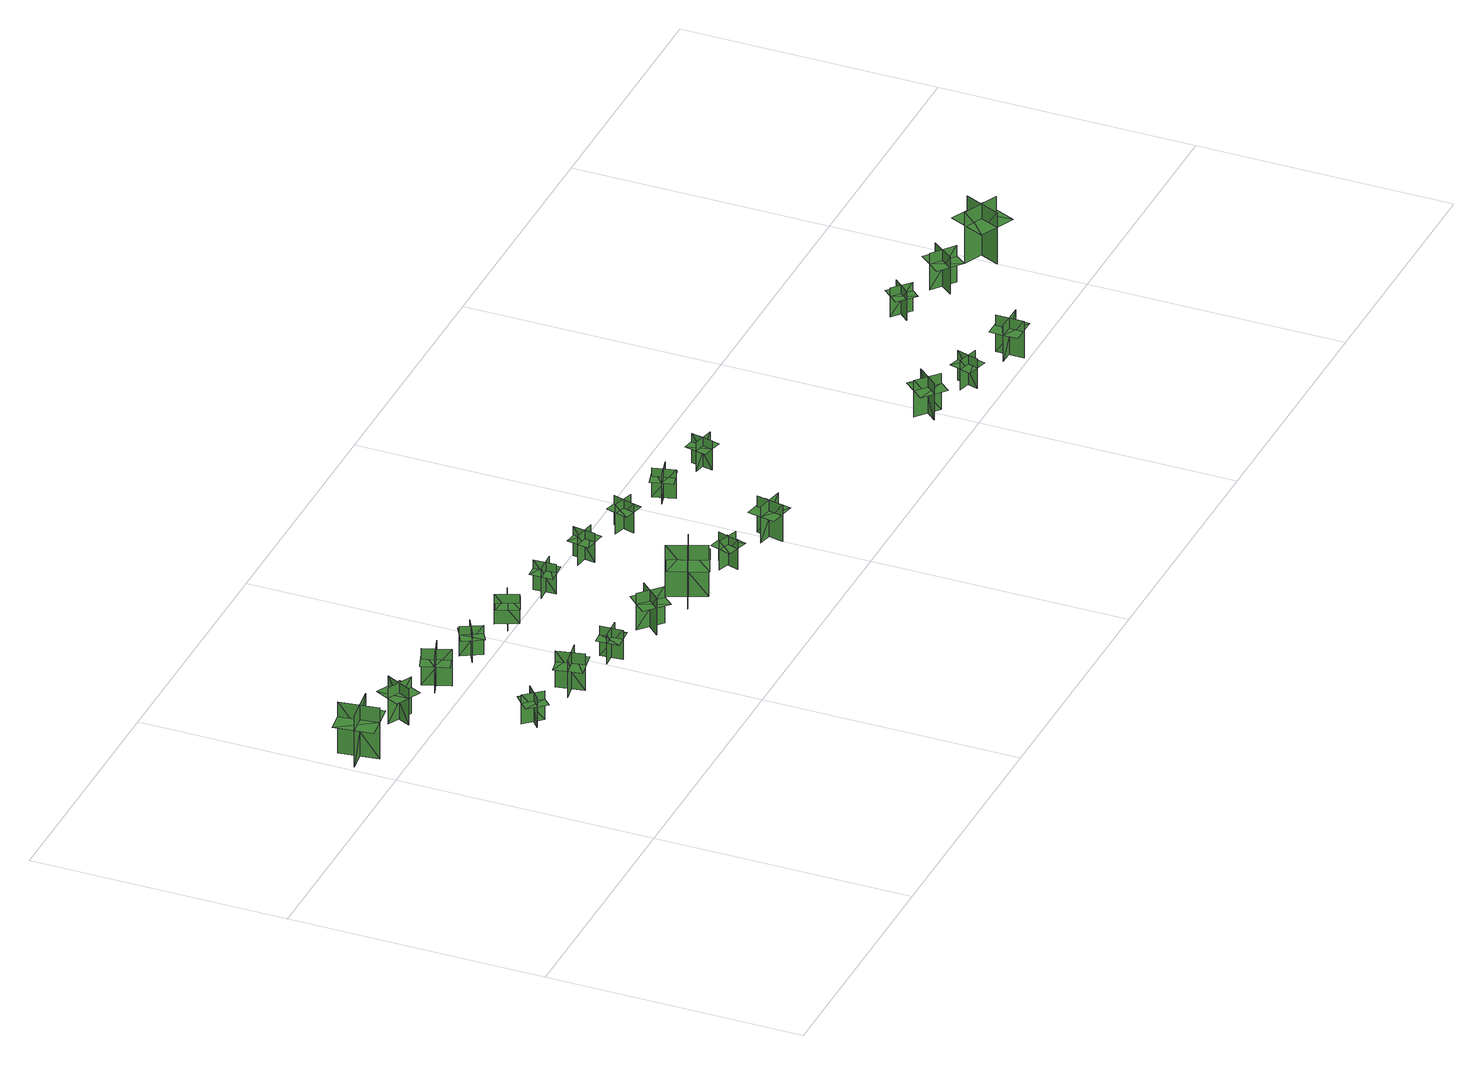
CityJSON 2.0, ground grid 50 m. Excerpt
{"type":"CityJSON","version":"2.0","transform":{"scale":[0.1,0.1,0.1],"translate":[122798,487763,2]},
"CityObjects":{
"tree1":{"type":"SolitaryVegetationObject","geometry":[{"type":"MultiSurface","lod":"1","boundaries":[[[0,1,2]],[[0,2,3]],[[4,5,6]],[[4,6,7]],[[8,9,10]],[[8,10,11]],[[8,11,12]],[[8,12,13]]]}]},
"tree2":{"type":"SolitaryVegetationObject","geometry":[{"type":"MultiSurface","lod":"1","boundaries":[[[14,15,16]],[[14,16,17]],[[18,19,20]],[[18,20,21]],[[22,23,24]],[[22,24,25]],[[22,25,26]],[[22,26,27]]]}]},
"tree3":{"type":"SolitaryVegetationObject","geometry":[{"type":"MultiSurface","lod":"1","boundaries":[[[28,29,30]],[[28,30,31]],[[32,33,34]],[[32,34,35]],[[36,37,38]],[[36,38,39]],[[36,39,40]],[[36,40,41]]]}]},
"tree4":{"type":"SolitaryVegetationObject","geometry":[{"type":"MultiSurface","lod":"1","boundaries":[[[42,43,44]],[[42,44,45]],[[46,47,48]],[[46,48,49]],[[50,51,52]],[[50,52,53]],[[50,53,54]],[[50,54,55]]]}]},
"tree5":{"type":"SolitaryVegetationObject","geometry":[{"type":"MultiSurface","lod":"1","boundaries":[[[56,57,58]],[[56,58,59]],[[60,61,62]],[[60,62,63]],[[64,65,66]],[[64,66,67]],[[64,67,68]],[[64,68,69]]]}]},
"tree6":{"type":"SolitaryVegetationObject","geometry":[{"type":"MultiSurface","lod":"1","boundaries":[[[70,71,72]],[[70,72,73]],[[74,75,76]],[[74,76,77]],[[78,79,80]],[[78,80,81]],[[78,81,82]],[[78,82,83]]]}]},
"tree7":{"type":"SolitaryVegetationObject","geometry":[{"type":"MultiSurface","lod":"1","boundaries":[[[84,85,86]],[[84,86,87]],[[88,89,90]],[[88,90,91]],[[92,93,94]],[[92,94,95]],[[92,95,96]],[[92,96,97]]]}]},
"tree8":{"type":"SolitaryVegetationObject","geometry":[{"type":"MultiSurface","lod":"1","boundaries":[[[98,99,100]],[[98,100,101]],[[102,103,104]],[[102,104,105]],[[106,107,108]],[[106,108,109]],[[106,109,110]],[[106,110,111]]]}]},
"tree9":{"type":"SolitaryVegetationObject","geometry":[{"type":"MultiSurface","lod":"1","boundaries":[[[112,113,114]],[[112,114,115]],[[116,117,118]],[[116,118,119]],[[120,121,122]],[[120,122,123]],[[120,123,124]],[[120,124,125]]]}]},
"tree10":{"type":"SolitaryVegetationObject","geometry":[{"type":"MultiSurface","lod":"1","boundaries":[[[126,127,128]],[[126,128,129]],[[130,131,132]],[[130,132,133]],[[134,135,136]],[[134,136,137]],[[134,137,138]],[[134,138,139]]]}]},
"tree11":{"type":"SolitaryVegetationObject","geometry":[{"type":"MultiSurface","lod":"1","boundaries":[[[140,141,142]],[[140,142,143]],[[144,145,146]],[[144,146,147]],[[148,149,150]],[[148,150,151]],[[148,151,152]],[[148,152,153]]]}]},
"tree12":{"type":"SolitaryVegetationObject","geometry":[{"type":"MultiSurface","lod":"1","boundaries":[[[154,155,156]],[[154,156,157]],[[158,159,160]],[[158,160,161]],[[162,163,164]],[[162,164,165]],[[162,165,166]],[[162,166,167]]]}]},
"tree13":{"type":"SolitaryVegetationObject","geometry":[{"type":"MultiSurface","lod":"1","boundaries":[[[168,169,170]],[[168,170,171]],[[172,173,174]],[[172,174,175]],[[176,177,178]],[[176,178,179]],[[176,179,180]],[[176,180,181]]]}]},
"tree14":{"type":"SolitaryVegetationObject","geometry":[{"type":"MultiSurface","lod":"1","boundaries":[[[182,183,184]],[[182,184,185]],[[186,187,188]],[[186,188,189]],[[190,191,192]],[[190,192,193]],[[190,193,194]],[[190,194,195]]]}]},
"tree15":{"type":"SolitaryVegetationObject","geometry":[{"type":"MultiSurface","lod":"1","boundaries":[[[196,197,198]],[[196,198,199]],[[200,201,202]],[[200,202,203]],[[204,205,206]],[[204,206,207]],[[204,207,208]],[[204,208,209]]]}]},
"tree16":{"type":"SolitaryVegetationObject","geometry":[{"type":"MultiSurface","lod":"1","boundaries":[[[210,211,212]],[[210,212,213]],[[214,215,216]],[[214,216,217]],[[218,219,220]],[[218,220,221]],[[218,221,222]],[[218,222,223]]]}]},
"tree17":{"type":"SolitaryVegetationObject","geometry":[{"type":"MultiSurface","lod":"1","boundaries":[[[224,225,226]],[[224,226,227]],[[228,229,230]],[[228,230,231]],[[232,233,234]],[[232,234,235]],[[232,235,236]],[[232,236,237]]]}]},
"tree18":{"type":"SolitaryVegetationObject","geometry":[{"type":"MultiSurface","lod":"1","boundaries":[[[238,239,240]],[[238,240,241]],[[242,243,244]],[[242,244,245]],[[246,247,248]],[[246,248,249]],[[246,249,250]],[[246,250,251]]]}]},
"tree19":{"type":"SolitaryVegetationObject","geometry":[{"type":"MultiSurface","lod":"1","boundaries":[[[252,253,254]],[[252,254,255]],[[256,257,258]],[[256,258,259]],[[260,261,262]],[[260,262,263]],[[260,263,264]],[[260,264,265]]]}]},
"tree20":{"type":"SolitaryVegetationObject","geometry":[{"type":"MultiSurface","lod":"1","boundaries":[[[266,267,268]],[[266,268,269]],[[270,271,272]],[[270,272,273]],[[274,275,276]],[[274,276,277]],[[274,277,278]],[[274,278,279]]]}]},
"tree21":{"type":"SolitaryVegetationObject","geometry":[{"type":"MultiSurface","lod":"1","boundaries":[[[280,281,282]],[[280,282,283]],[[284,285,286]],[[284,286,287]],[[288,289,290]],[[288,290,291]],[[288,291,292]],[[288,292,293]]]}]},
"tree22":{"type":"SolitaryVegetationObject","geometry":[{"type":"MultiSurface","lod":"1","boundaries":[[[294,295,296]],[[294,296,297]],[[298,299,300]],[[298,300,301]],[[302,303,304]],[[302,304,305]],[[302,305,306]],[[302,306,307]]]}]},
"tree23":{"type":"SolitaryVegetationObject","geometry":[{"type":"MultiSurface","lod":"1","boundaries":[[[308,309,310]],[[308,310,311]],[[312,313,314]],[[312,314,315]],[[316,317,318]],[[316,318,319]],[[316,319,320]],[[316,320,321]]]}]}
},
"vertices":[
[10,584,4],[86,594,4],[86,594,112],[10,584,112],[51,552,4],[40,629,4],[40,629,112],[51,552,112],[51,552,82],[89,557,82],[78,634,82],[40,629,82],[2,624,82],[12,547,82],
[154,579,11],[203,555,11],[203,555,88],[154,579,88],[165,544,11],[190,594,11],[190,594,88],[165,544,88],[165,544,67],[190,532,67],[215,582,67],[190,594,67],[165,606,67],[141,557,67],
[240,326,16],[273,355,16],[273,355,77],[240,326,77],[269,324,16],[240,357,16],[240,357,77],[269,324,77],[269,324,60],[286,338,60],[257,372,60],[240,357,60],[224,342,60],[253,309,60],
[290,572,16],[308,520,16],[308,520,93],[290,572,93],[274,539,16],[326,557,16],[326,557,93],[274,539,93],[274,539,71],[283,513,71],[335,531,71],[326,557,71],[317,583,71],[265,565,71],
[385,294,17],[374,348,17],[374,348,94],[385,294,94],[406,324,17],[351,314,17],[351,314,94],[406,324,94],[406,324,72],[400,351,72],[346,341,72],[351,314,72],[356,287,72],[411,297,72],
[436,540,14],[397,518,14],[397,518,76],[436,540,76],[408,548,14],[429,510,14],[429,510,76],[408,548,76],[408,548,59],[388,537,59],[410,499,59],[429,510,59],[449,520,59],[427,559,59],
[523,295,18],[479,292,18],[479,292,80],[523,295,80],[501,315,18],[504,271,18],[504,271,80],[501,315,80],[501,315,62],[479,313,62],[481,269,62],[504,271,62],[526,272,62],[523,316,62],
[550,491,13],[532,532,13],[532,532,75],[550,491,75],[561,519,13],[520,501,13],[520,501,75],[561,519,75],[561,519,57],[552,539,57],[511,522,57],[520,501,57],[529,481,57],[570,498,57],
[643,289,17],[605,248,17],[605,248,94],[643,289,94],[606,288,17],[647,250,17],[647,250,94],[606,288,94],[606,288,72],[587,268,72],[628,230,72],[647,250,72],[665,270,72],[625,308,72],
[670,470,11],[668,514,11],[668,514,73],[670,470,73],[690,492,11],[646,489,11],[646,489,73],[690,492,73],[690,492,56],[689,514,56],[645,512,56],[646,489,56],[647,467,56],[691,470,56],
[761,213,15],[732,285,15],[732,285,123],[761,213,123],[781,261,15],[709,232,15],[709,232,123],[781,261,123],[781,261,93],[767,297,93],[695,268,93],[709,232,93],[724,196,93],[796,225,93],
[791,447,12],[798,491,12],[798,491,73],[791,447,73],[815,464,12],[771,471,12],[771,471,73],[815,464,73],[815,464,56],[819,486,56],[775,493,56],[771,471,56],[768,449,56],[812,442,56],
[890,215,16],[848,229,16],[848,229,77],[890,215,77],[877,242,16],[863,200,16],[863,200,77],[877,242,77],[877,242,60],[855,248,60],[842,206,60],[863,200,60],[884,193,60],[898,235,60],
[936,438,11],[894,450,11],[894,450,73],[936,438,73],[922,464,11],[910,421,11],[910,421,73],[922,464,73],[922,464,55],[901,470,55],[889,427,55],[910,421,55],[931,415,55],[943,458,55],
[998,219,11],[987,165,11],[987,165,88],[998,219,88],[967,199,11],[1021,188,11],[1021,188,88],[967,199,88],[967,199,66],[962,172,66],[1016,161,66],[1021,188,66],[1027,215,66],[973,226,66],
[1035,439,10],[1046,396,10],[1046,396,71],[1035,439,71],[1020,413,10],[1063,424,10],[1063,424,71],[1020,413,71],[1020,413,54],[1025,392,54],[1068,403,54],[1063,424,54],[1057,446,54],[1014,435,54],
[1145,399,9],[1188,390,9],[1188,390,70],[1145,399,70],[1161,374,9],[1170,418,9],[1170,418,70],[1161,374,70],[1161,374,53],[1182,370,53],[1192,413,53],[1170,418,53],[1149,422,53],[1139,379,53],
[1466,72,10],[1502,114,10],[1502,114,87],[1466,72,87],[1503,74,10],[1461,110,10],[1461,110,87],[1503,74,87],[1503,74,66],[1521,95,66],[1479,131,66],[1461,110,66],[1443,89,66],[1485,53,66],
[1599,45,6],[1611,88,6],[1611,88,68],[1599,45,68],[1624,59,6],[1582,71,6],[1582,71,68],[1624,59,68],[1624,59,50],[1631,81,50],[1588,93,50],[1582,71,50],[1576,50,50],[1618,38,50],
[1726,62,5],[1726,7,5],[1726,7,82],[1726,62,82],[1700,37,5],[1755,36,5],[1755,36,82],[1700,37,82],[1700,37,61],[1700,9,61],[1755,9,61],[1755,36,61],[1756,64,61],[1700,64,61],
[1787,281,6],[1758,248,6],[1758,248,67],[1787,281,67],[1758,280,6],[1791,251,6],[1791,251,67],[1758,280,67],[1758,280,50],[1743,263,50],[1776,234,50],[1791,251,50],[1806,267,50],[1772,296,50],
[1911,257,1],[1877,214,1],[1877,214,78],[1911,257,78],[1875,253,1],[1918,219,1],[1918,219,78],[1875,253,78],[1875,253,56],[1857,232,56],[1901,197,56],[1918,219,56],[1935,241,56],[1892,275,56],
[2051,198,1],[1980,229,1],[1980,229,109],[2051,198,109],[2032,246,1],[2001,175,1],[2001,175,109],[2032,246,109],[2032,246,79],[1997,262,79],[1966,191,79],[2001,175,79],[2036,159,79],[2068,230,79]
]}
